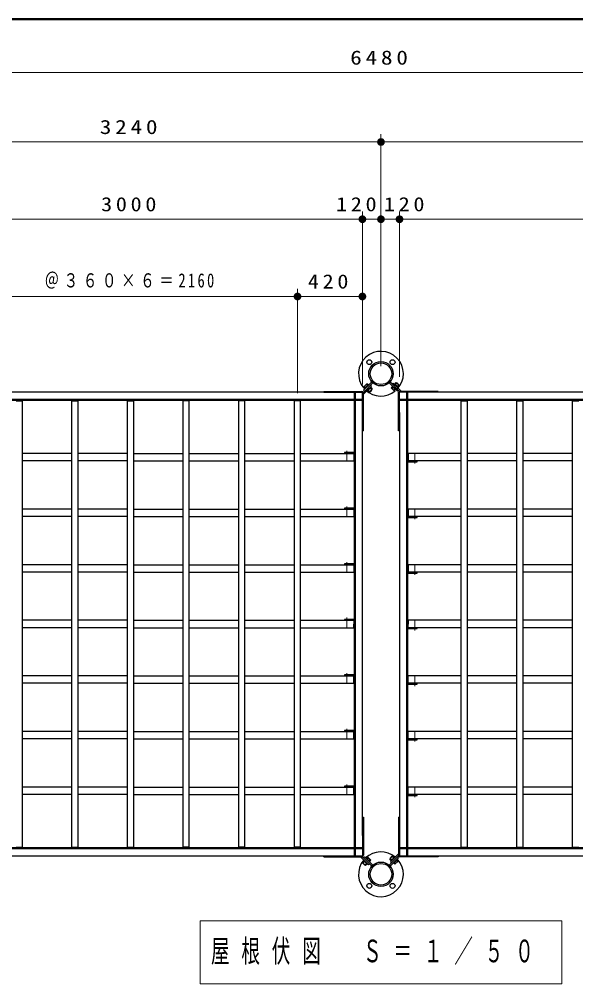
# Model space of a CAD drawing. Units: millimetres on the paper, scale 1:50. Extents: x -365 to 10, y -38 to 257.
# Drawn here: x -306.5 to -234.5, y 132.1 to 257 of the extents above; entities that cross this region are included whole.
import ezdxf

# ---------------------------------------------------------------- set-up
doc = ezdxf.new("R2010")
doc.units = ezdxf.units.MM
doc.linetypes.add('USER2', pattern=[6, 3, -1, 1, -1])
doc.layers.add('LY_1', color=7, linetype='Continuous', lineweight=13)
doc.layers.add('LY_2', color=7, linetype='Continuous', lineweight=13)
doc.styles.add('ＭＳ ゴシック', font='')
doc.styles.get('ＭＳ ゴシック').set_extended_font_data('MS Gothic')

# ---------------------------------------------------------------- blocks, each defined once
blk = doc.blocks.new('filled_dot')
at = {"color": 0, "linetype": 'Continuous', "lineweight": -2, "const_width": 1.25}
blk.add_lwpolyline([(-0.625, 0, 1), (0.625, 0, 1)], format="xyb", close=True, dxfattribs=at)

msp = doc.modelspace()

# ---------------------------------------------------------------- linework, layer by layer
at = {"layer": 'LY_1'}
for p, q in [((-324.491, 250.099), (-194.891, 250.099)), ((-324.491, 241.114), (-259.691, 241.114)), ((-259.691, 212.114), (-259.691, 242.114)), ((-259.691, 212.114), (-259.691, 242.114)), ((-259.691, 241.114), (-194.891, 241.114)), ((-322.091, 231.114), (-262.091, 231.114)), ((-265.611, 231.114), (-259.691, 231.114)), ((-262.091, 209.714), (-262.091, 232.114)), ((-259.691, 231.114), (-253.478, 231.114)), ((-257.291, 210.695), (-257.291, 232.114)), ((-257.291, 231.114), (-197.291, 231.114)), ((-313.691, 221.114), (-270.491, 221.114)), ((-270.491, 208.614), (-270.491, 222.114)), ((-270.491, 221.114), (-262.091, 221.114)), ((-262.091, 209.714), (-262.091, 222.114)), ((-283.091, 140.28), (-283.091, 132.147)), ((-236.291, 140.28), (-283.091, 140.28)), ((-236.291, 132.147), (-236.291, 140.28)), ((-283.091, 132.147), (-236.291, 132.147))]:
    msp.add_line(p, q, dxfattribs=at)
at = {"layer": 'LY_1', "lineweight": 25}
for p, q in [((-260.743, 209.934), (-261.971, 208.706)), ((-260.87, 210.062), (-261.942, 208.989)), ((-261.903, 209.402), (-261.507, 209.798)), ((-261.365, 209.657), (-261.507, 209.798)), ((-258.639, 209.934), (-257.567, 208.862)), ((-258.512, 210.062), (-257.283, 208.834)), ((-258.217, 209.767), (-258.09, 209.894)), ((-258.09, 209.894), (-257.029, 208.834)), ((-257.948, 209.753), (-257.903, 209.798)), ((-257.479, 209.374), (-257.903, 209.798)), ((-257.889, 209.784), (-257.705, 209.968)), ((-257.804, 209.699), (-257.584, 209.92)), ((-257.309, 209.572), (-257.705, 209.968)), ((-257.357, 209.694), (-257.584, 209.92)), ((-264.691, 208.714), (-319.491, 208.714)), ((-267.091, 208.714), (-267.091, 208.834)), ((-267.091, 208.834), (-262.151, 208.834)), ((-267.091, 208.714), (-262.091, 208.714)), ((-262.091, 203.714), (-262.091, 208.714)), ((-260.91, 209.513), (-261.971, 208.452)), ((-261.971, 203.714), (-261.971, 208.654)), ((-261.942, 208.989), (-261.815, 208.862)), ((-261.761, 209.261), (-261.903, 209.402)), ((-261.676, 209.346), (-261.818, 209.487)), ((-261.775, 209.247), (-261.351, 209.671)), ((-261.73, 209.201), (-261.775, 209.247)), ((-261.45, 209.572), (-261.592, 209.713)), ((-261.476, 208.947), (-261.43, 208.902)), ((-261.43, 208.902), (-261.006, 209.326)), ((-261.416, 208.916), (-261.232, 208.732)), ((-261.306, 209.626), (-261.351, 209.671)), ((-261.331, 209.001), (-261.111, 208.78)), ((-261.232, 208.732), (-260.836, 209.128)), ((-261.111, 208.78), (-260.884, 209.006)), ((-261.105, 209.227), (-260.884, 209.006)), ((-261.051, 209.371), (-261.006, 209.326)), ((-261.037, 209.64), (-260.91, 209.513)), ((-261.02, 209.312), (-260.836, 209.128)), ((-258.234, 209.439), (-258.375, 209.298)), ((-257.979, 208.902), (-258.375, 209.298)), ((-258.149, 209.354), (-258.291, 209.213)), ((-258.203, 209.498), (-258.248, 209.453)), ((-257.824, 209.029), (-258.248, 209.453)), ((-257.923, 209.128), (-258.064, 208.986)), ((-257.838, 209.043), (-257.979, 208.902)), ((-257.779, 209.074), (-257.824, 209.029)), ((-257.578, 209.473), (-257.357, 209.694)), ((-257.567, 208.862), (-257.439, 208.989)), ((-257.524, 209.329), (-257.479, 209.374)), ((-257.493, 209.388), (-257.309, 209.572)), ((-257.411, 203.714), (-257.411, 208.714)), ((-252.291, 208.714), (-257.291, 208.714)), ((-257.291, 203.714), (-257.291, 208.714)), ((-252.291, 208.834), (-257.231, 208.834)), ((-199.891, 208.714), (-254.691, 208.714)), ((-252.291, 208.834), (-252.291, 208.714)), ((-262.091, 151.314), (-262.091, 206.114)), ((-257.291, 206.114), (-257.291, 148.714)), ((-261.971, 203.714), (-262.091, 203.714)), ((-257.291, 203.714), (-257.411, 203.714)), ((-262.091, 153.714), (-261.971, 153.714)), ((-262.091, 153.714), (-262.091, 148.714)), ((-261.971, 153.714), (-261.971, 148.774)), ((-257.411, 153.714), (-257.291, 153.714)), ((-257.411, 153.714), (-257.411, 148.774)), ((-322.091, 148.714), (-264.691, 148.714)), ((-267.091, 148.594), (-267.091, 148.714)), ((-267.091, 148.714), (-262.091, 148.714)), ((-267.091, 148.594), (-262.151, 148.594)), ((-261.292, 147.533), (-262.353, 148.594)), ((-260.87, 147.365), (-262.098, 148.594)), ((-258.639, 147.493), (-257.411, 148.721)), ((-258.149, 148.695), (-258.545, 148.299)), ((-258.271, 148.647), (-258.497, 148.421)), ((-258.472, 147.915), (-257.411, 148.975)), ((-258.05, 148.426), (-258.271, 148.647)), ((-257.965, 148.511), (-258.149, 148.695)), ((-257.291, 148.714), (-199.891, 148.714)), ((-252.291, 148.594), (-257.231, 148.594)), ((-252.291, 148.714), (-252.291, 148.594)), ((-261.889, 148.039), (-262.072, 147.855)), ((-262.072, 147.855), (-261.676, 147.459)), ((-261.804, 147.954), (-262.024, 147.734)), ((-262.024, 147.734), (-261.798, 147.507)), ((-261.815, 148.565), (-261.942, 148.438)), ((-261.857, 148.098), (-261.903, 148.053)), ((-261.903, 148.053), (-261.478, 147.629)), ((-260.743, 147.493), (-261.815, 148.565)), ((-261.577, 147.728), (-261.798, 147.507)), ((-261.493, 147.643), (-261.676, 147.459)), ((-261.603, 148.353), (-261.558, 148.398)), ((-261.558, 148.398), (-261.133, 147.974)), ((-261.543, 148.384), (-261.402, 148.525)), ((-261.433, 147.674), (-261.478, 147.629)), ((-261.459, 148.299), (-261.317, 148.441)), ((-261.402, 148.525), (-261.006, 148.129)), ((-261.164, 147.66), (-261.292, 147.533)), ((-261.232, 148.073), (-261.091, 148.214)), ((-261.179, 147.929), (-261.133, 147.974)), ((-261.147, 147.988), (-261.006, 148.129)), ((-258.361, 148.115), (-258.545, 148.299)), ((-258.512, 147.365), (-257.439, 148.438)), ((-258.276, 148.2), (-258.497, 148.421)), ((-258.344, 147.787), (-258.472, 147.915)), ((-257.951, 148.525), (-258.375, 148.101)), ((-258.33, 148.056), (-258.375, 148.101)), ((-258.076, 147.801), (-258.03, 147.756)), ((-257.606, 148.18), (-258.03, 147.756)), ((-258.016, 147.77), (-257.875, 147.629)), ((-257.906, 148.48), (-257.951, 148.525)), ((-257.931, 147.855), (-257.79, 147.714)), ((-257.479, 148.025), (-257.875, 147.629)), ((-257.705, 148.081), (-257.564, 147.94)), ((-257.651, 148.226), (-257.606, 148.18)), ((-257.62, 148.166), (-257.479, 148.025)), ((-257.439, 148.438), (-257.567, 148.565))]:
    msp.add_line(p, q, dxfattribs=at)
at = {"layer": 'LY_1', "color": 140, "lineweight": 50}
for p, q in [((-263.091, 148.714), (-263.091, 208.714)), ((-256.291, 208.714), (-256.291, 148.714)), ((-262.091, 207.714), (-322.091, 207.714)), ((-197.291, 207.714), (-257.291, 207.714)), ((-322.091, 149.714), (-262.091, 149.714)), ((-257.291, 149.714), (-197.291, 149.714))]:
    msp.add_line(p, q, dxfattribs=at)
at = {"layer": 'LY_1', "color": 40, "lineweight": 25}
for p, q in [((-306.891, 207.614), (-306.091, 207.614)), ((-306.091, 149.814), (-306.091, 207.614)), ((-299.691, 207.614), (-298.891, 207.614)), ((-299.691, 149.814), (-299.691, 207.614)), ((-298.891, 149.814), (-298.891, 207.614)), ((-292.491, 149.814), (-292.491, 207.614)), ((-292.491, 207.614), (-291.691, 207.614)), ((-291.691, 149.814), (-291.691, 207.614)), ((-285.291, 149.814), (-285.291, 207.614)), ((-284.491, 207.614), (-285.291, 207.614)), ((-284.491, 149.814), (-284.491, 207.614)), ((-278.091, 149.814), (-278.091, 207.614)), ((-277.291, 207.614), (-278.091, 207.614)), ((-277.291, 149.814), (-277.291, 207.614)), ((-270.891, 149.814), (-270.891, 207.614)), ((-270.091, 207.614), (-270.891, 207.614)), ((-270.091, 149.814), (-270.091, 207.614)), ((-249.291, 207.614), (-248.491, 207.614)), ((-249.291, 149.814), (-249.291, 207.614)), ((-248.491, 149.814), (-248.491, 207.614)), ((-242.091, 207.614), (-241.291, 207.614)), ((-242.091, 149.814), (-242.091, 207.614)), ((-241.291, 149.814), (-241.291, 207.614)), ((-234.891, 207.614), (-234.091, 207.614)), ((-234.891, 149.814), (-234.891, 207.614)), ((-299.691, 200.794), (-306.091, 200.794)), ((-299.691, 199.834), (-306.091, 199.834)), ((-292.491, 200.794), (-298.891, 200.794)), ((-292.491, 199.834), (-298.891, 199.834)), ((-291.691, 200.794), (-285.291, 200.794)), ((-291.691, 199.834), (-285.291, 199.834)), ((-284.491, 200.794), (-278.091, 200.794)), ((-284.491, 199.834), (-278.091, 199.834)), ((-277.291, 200.794), (-270.891, 200.794)), ((-277.291, 199.834), (-270.891, 199.834)), ((-270.091, 200.794), (-263.191, 200.794)), ((-270.091, 199.834), (-263.191, 199.834)), ((-264.391, 200.914), (-264.391, 200.794)), ((-263.091, 200.914), (-264.391, 200.914)), ((-263.191, 200.794), (-263.191, 199.834)), ((-256.191, 200.794), (-256.191, 199.834)), ((-249.291, 200.794), (-256.191, 200.794)), ((-249.291, 199.834), (-256.191, 199.834)), ((-254.991, 199.714), (-254.991, 199.834)), ((-242.091, 200.794), (-248.491, 200.794)), ((-242.091, 199.834), (-248.491, 199.834)), ((-234.891, 200.794), (-241.291, 200.794)), ((-234.891, 199.834), (-241.291, 199.834)), ((-256.291, 199.714), (-254.991, 199.714)), ((-299.691, 193.594), (-306.091, 193.594)), ((-292.491, 193.594), (-298.891, 193.594)), ((-291.691, 193.594), (-285.291, 193.594)), ((-284.491, 193.594), (-278.091, 193.594)), ((-277.291, 193.594), (-270.891, 193.594)), ((-270.091, 193.594), (-263.191, 193.594)), ((-264.391, 193.714), (-264.391, 193.594)), ((-263.091, 193.714), (-264.391, 193.714)), ((-263.191, 193.594), (-263.191, 192.634)), ((-256.191, 193.594), (-256.191, 192.634)), ((-249.291, 193.594), (-256.191, 193.594)), ((-242.091, 193.594), (-248.491, 193.594)), ((-234.891, 193.594), (-241.291, 193.594)), ((-299.691, 192.634), (-306.091, 192.634)), ((-292.491, 192.634), (-298.891, 192.634)), ((-291.691, 192.634), (-285.291, 192.634)), ((-284.491, 192.634), (-278.091, 192.634)), ((-277.291, 192.634), (-270.891, 192.634)), ((-270.091, 192.634), (-263.191, 192.634)), ((-256.291, 192.514), (-254.991, 192.514)), ((-249.291, 192.634), (-256.191, 192.634)), ((-254.991, 192.514), (-254.991, 192.634)), ((-242.091, 192.634), (-248.491, 192.634)), ((-234.891, 192.634), (-241.291, 192.634)), ((-299.691, 186.394), (-306.091, 186.394)), ((-292.491, 186.394), (-298.891, 186.394)), ((-291.691, 186.394), (-285.291, 186.394)), ((-284.491, 186.394), (-278.091, 186.394)), ((-277.291, 186.394), (-270.891, 186.394)), ((-270.091, 186.394), (-263.191, 186.394)), ((-264.391, 186.514), (-264.391, 186.394)), ((-263.091, 186.514), (-264.391, 186.514)), ((-263.191, 186.394), (-263.191, 185.434)), ((-256.191, 186.394), (-256.191, 185.434)), ((-249.291, 186.394), (-256.191, 186.394)), ((-242.091, 186.394), (-248.491, 186.394)), ((-234.891, 186.394), (-241.291, 186.394)), ((-299.691, 185.434), (-306.091, 185.434)), ((-292.491, 185.434), (-298.891, 185.434)), ((-291.691, 185.434), (-285.291, 185.434)), ((-284.491, 185.434), (-278.091, 185.434)), ((-277.291, 185.434), (-270.891, 185.434)), ((-270.091, 185.434), (-263.191, 185.434)), ((-256.291, 185.314), (-254.991, 185.314)), ((-249.291, 185.434), (-256.191, 185.434)), ((-254.991, 185.314), (-254.991, 185.434)), ((-242.091, 185.434), (-248.491, 185.434)), ((-234.891, 185.434), (-241.291, 185.434)), ((-299.691, 179.194), (-306.091, 179.194)), ((-292.491, 179.194), (-298.891, 179.194)), ((-291.691, 179.194), (-285.291, 179.194)), ((-284.491, 179.194), (-278.091, 179.194)), ((-277.291, 179.194), (-270.891, 179.194)), ((-270.091, 179.194), (-263.191, 179.194)), ((-264.391, 179.314), (-264.391, 179.194)), ((-263.091, 179.314), (-264.391, 179.314)), ((-263.191, 179.194), (-263.191, 178.714)), ((-263.191, 178.234), (-263.191, 178.714)), ((-256.191, 179.194), (-256.191, 178.714)), ((-249.291, 179.194), (-256.191, 179.194)), ((-256.191, 178.234), (-256.191, 178.714)), ((-242.091, 179.194), (-248.491, 179.194)), ((-234.891, 179.194), (-241.291, 179.194)), ((-299.691, 178.234), (-306.091, 178.234)), ((-292.491, 178.234), (-298.891, 178.234)), ((-291.691, 178.234), (-285.291, 178.234)), ((-284.491, 178.234), (-278.091, 178.234)), ((-277.291, 178.234), (-270.891, 178.234)), ((-270.091, 178.234), (-263.191, 178.234)), ((-256.291, 178.114), (-254.991, 178.114)), ((-249.291, 178.234), (-256.191, 178.234)), ((-254.991, 178.114), (-254.991, 178.234)), ((-242.091, 178.234), (-248.491, 178.234)), ((-234.891, 178.234), (-241.291, 178.234)), ((-299.691, 171.994), (-306.091, 171.994)), ((-292.491, 171.994), (-298.891, 171.994)), ((-291.691, 171.994), (-285.291, 171.994)), ((-284.491, 171.994), (-278.091, 171.994)), ((-277.291, 171.994), (-270.891, 171.994)), ((-270.091, 171.994), (-263.191, 171.994)), ((-270.091, 171.034), (-263.191, 171.074)), ((-264.391, 172.114), (-264.391, 171.994)), ((-263.091, 172.114), (-264.391, 172.114)), ((-263.191, 171.074), (-263.191, 171.994)), ((-256.191, 171.034), (-256.191, 171.994)), ((-249.291, 171.994), (-256.191, 171.994)), ((-242.091, 171.994), (-248.491, 171.994)), ((-234.891, 171.994), (-241.291, 171.994)), ((-299.691, 171.034), (-306.091, 171.034)), ((-292.491, 171.034), (-298.891, 171.034)), ((-291.691, 171.034), (-285.291, 171.034)), ((-284.491, 171.034), (-278.091, 171.034)), ((-277.291, 171.034), (-270.891, 171.034)), ((-256.291, 170.914), (-254.991, 170.914)), ((-249.291, 171.034), (-256.191, 171.034)), ((-254.991, 170.914), (-254.991, 171.034)), ((-242.091, 171.034), (-248.491, 171.034)), ((-234.891, 171.034), (-241.291, 171.034)), ((-264.391, 164.914), (-264.391, 164.794)), ((-263.091, 164.914), (-264.391, 164.914)), ((-299.691, 164.794), (-306.091, 164.794)), ((-299.691, 163.834), (-306.091, 163.834)), ((-292.491, 164.794), (-298.891, 164.794)), ((-292.491, 163.834), (-298.891, 163.834)), ((-291.691, 164.794), (-285.291, 164.794)), ((-291.691, 163.834), (-285.291, 163.834)), ((-284.491, 164.794), (-278.091, 164.794)), ((-284.491, 163.834), (-278.091, 163.834)), ((-277.291, 164.794), (-270.891, 164.794)), ((-277.291, 163.834), (-270.891, 163.834)), ((-270.091, 164.794), (-263.191, 164.794)), ((-270.091, 163.834), (-263.191, 163.834)), ((-263.191, 163.834), (-263.191, 164.794)), ((-256.291, 163.714), (-254.991, 163.714)), ((-256.191, 163.834), (-256.191, 164.794)), ((-249.291, 164.794), (-256.191, 164.794)), ((-249.291, 163.834), (-256.191, 163.834)), ((-254.991, 163.714), (-254.991, 163.834)), ((-242.091, 164.794), (-248.491, 164.794)), ((-242.091, 163.834), (-248.491, 163.834)), ((-234.891, 164.794), (-241.291, 164.794)), ((-234.891, 163.834), (-241.291, 163.834)), ((-299.691, 157.594), (-306.091, 157.594)), ((-292.491, 157.594), (-298.891, 157.594)), ((-291.691, 157.594), (-285.291, 157.594)), ((-284.491, 157.594), (-278.091, 157.594)), ((-277.291, 157.594), (-270.891, 157.594)), ((-270.091, 157.594), (-263.191, 157.594)), ((-264.391, 157.714), (-264.391, 157.594)), ((-263.091, 157.714), (-264.391, 157.714)), ((-263.191, 156.634), (-263.191, 157.594)), ((-256.191, 156.634), (-256.191, 157.594)), ((-249.291, 157.594), (-256.191, 157.594)), ((-242.091, 157.594), (-248.491, 157.594)), ((-234.891, 157.594), (-241.291, 157.594)), ((-299.691, 156.634), (-306.091, 156.634)), ((-292.491, 156.634), (-298.891, 156.634)), ((-291.691, 156.634), (-285.291, 156.634)), ((-284.491, 156.634), (-278.091, 156.634)), ((-277.291, 156.634), (-270.891, 156.634)), ((-270.091, 156.634), (-263.191, 156.634)), ((-256.291, 156.514), (-254.991, 156.514)), ((-249.291, 156.634), (-256.191, 156.634)), ((-254.991, 156.514), (-254.991, 156.634)), ((-242.091, 156.634), (-248.491, 156.634)), ((-234.891, 156.634), (-241.291, 156.634)), ((-306.891, 149.814), (-306.091, 149.814)), ((-299.691, 149.814), (-298.891, 149.814)), ((-292.491, 149.814), (-291.691, 149.814)), ((-284.491, 149.814), (-285.291, 149.814)), ((-277.291, 149.814), (-278.091, 149.814)), ((-270.091, 149.814), (-270.891, 149.814)), ((-249.291, 149.814), (-248.491, 149.814)), ((-242.091, 149.814), (-241.291, 149.814)), ((-234.891, 149.814), (-234.091, 149.814))]:
    msp.add_line(p, q, dxfattribs=at)
at = {"layer": 'LY_1', "color": 40, "linetype": 'USER2'}
for p, q in [((-264.091, 199.834), (-264.091, 201.14)), ((-255.291, 200.794), (-255.291, 199.487)), ((-264.091, 192.634), (-264.091, 193.94)), ((-255.291, 193.594), (-255.291, 192.287)), ((-264.091, 185.434), (-264.091, 186.74)), ((-255.291, 186.394), (-255.291, 185.087)), ((-264.091, 178.234), (-264.091, 179.54)), ((-255.291, 179.194), (-255.291, 177.887)), ((-264.091, 171.034), (-264.091, 172.34)), ((-255.291, 171.994), (-255.291, 170.687)), ((-264.091, 163.834), (-264.091, 165.14)), ((-255.291, 164.794), (-255.291, 163.487)), ((-264.091, 156.634), (-264.091, 157.94)), ((-255.291, 157.594), (-255.291, 156.287))]:
    msp.add_line(p, q, dxfattribs=at)
at = {"layer": 'LY_1', "lineweight": 25}
for centre, radius in [((-261.191, 212.614), 0.32), ((-259.691, 211.114), 1.58), ((-259.691, 211.114), 1.58), ((-259.691, 211.114), 1.398), ((-259.691, 211.114), 1.398), ((-258.191, 212.614), 0.32), ((-259.691, 146.314), 1.58), ((-259.691, 146.314), 1.58), ((-259.691, 146.314), 1.398), ((-259.691, 146.314), 1.398), ((-261.191, 144.814), 0.32), ((-258.191, 144.814), 0.32)]:
    msp.add_circle(centre, radius, dxfattribs=at)
for centre, radius, start, end in [((-259.691, 211.114), 2.9, 316.77843, 219.65783), ((-262.151, 208.654), 0.18, 0, 90), ((-259.691, 211.114), 2.9, 226.77843, 309.65783), ((-257.231, 208.654), 0.18, 90, 180), ((-262.151, 148.774), 0.18, 270, 0), ((-259.691, 146.314), 2.9, 50.34217, 133.22157), ((-257.231, 148.774), 0.18, 180, 270), ((-259.691, 146.314), 2.9, 140.34217, 43.22157)]:
    msp.add_arc(centre, radius, start, end, dxfattribs=at)
at = {"layer": 'LY_2', "lineweight": 50}
msp.add_line((0, 257), (-365, 257), dxfattribs=at)

# ---------------------------------------------------------------- block references
at = {"layer": 'LY_1', "xscale": 0.4, "yscale": 0.4}
for p in [(-259.691, 241.114), (-262.091, 231.114), (-259.691, 231.114), (-257.291, 231.114), (-270.491, 221.114)]:
    msp.add_blockref('filled_dot', p, dxfattribs=at)
at = {"layer": 'LY_1', "xscale": 0.4, "yscale": 0.4, "rotation": 180}
for p in [(-259.691, 241.114), (-262.091, 231.114), (-259.691, 231.114), (-257.291, 231.114), (-270.491, 221.114), (-262.091, 221.114)]:
    msp.add_blockref('filled_dot', p, dxfattribs=at)

# ---------------------------------------------------------------- texts
at = {"layer": 'LY_1', "style": 'ＭＳ ゴシック'}
for s, insert, char_height, attachment_point in [('\\T1.33;\\W1.2;6480', (-259.691, 251.099), 1.833, 8), ('\\T1.33;\\W1.2;3240', (-292.091, 242.114), 1.833, 8), ('\\T1.33;\\W1.15;3000', (-292.091, 232.114), 1.833, 8), ('\\T1.33;\\W1.15;120', (-262.642, 232.114), 1.833, 8), ('\\T1.33;\\W1.15;120', (-256.446, 232.114), 1.833, 8), ('\\T1.32;\\W0.75;＠３６０×６＝2160', (-292.091, 222.114), 1.833, 8), ('\\T1.33;\\W1.15;420', (-266.291, 222.114), 1.833, 8), ('\\T1.64;\\W0.6;屋根伏図\u3000Ｓ＝１／５０', (-281.691, 136.214), 2.933, 4)]:
    msp.add_mtext(s, dxfattribs=dict(at, insert=insert, char_height=char_height, attachment_point=attachment_point))

doc.saveas('drawing.dxf')
